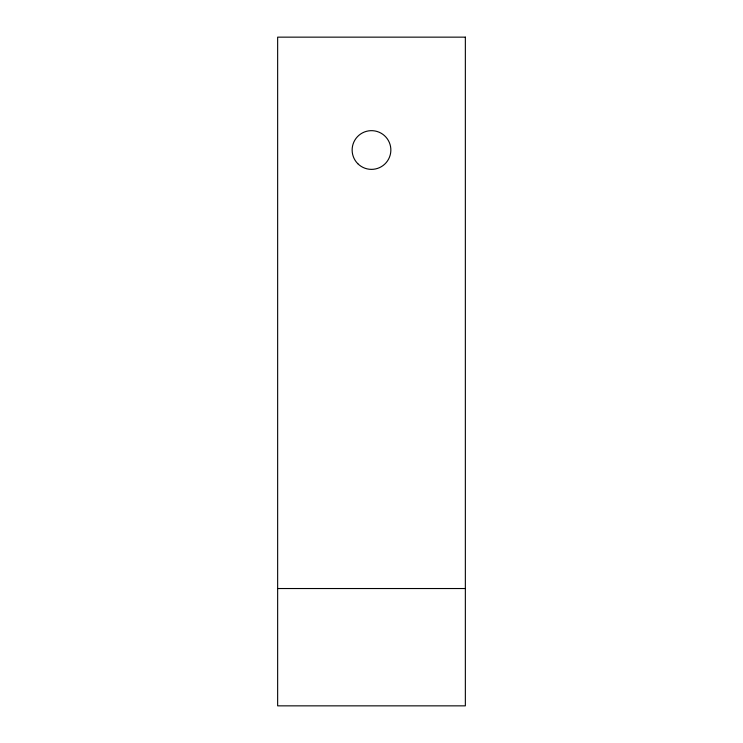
<?xml version="1.0" encoding="UTF-8"?>
<svg xmlns="http://www.w3.org/2000/svg" width="743" height="743" viewBox="0 0 743 743"><rect width="100%" height="100%" fill="white"/><g stroke="black" fill="none" stroke-linecap="round" stroke-linejoin="round"><path stroke-width="1.11" d="M277.65 588.53L465.35 588.53M465.35 37.15L277.65 37.15L277.65 705.85L465.35 705.85L465.35 37.15M357.81 163.701A19.355 19.355 0 0 0 390.196 155.027A19.355 19.355 0 0 0 366.494 131.316A19.355 19.355 0 0 0 357.81 163.701"/></g></svg>
